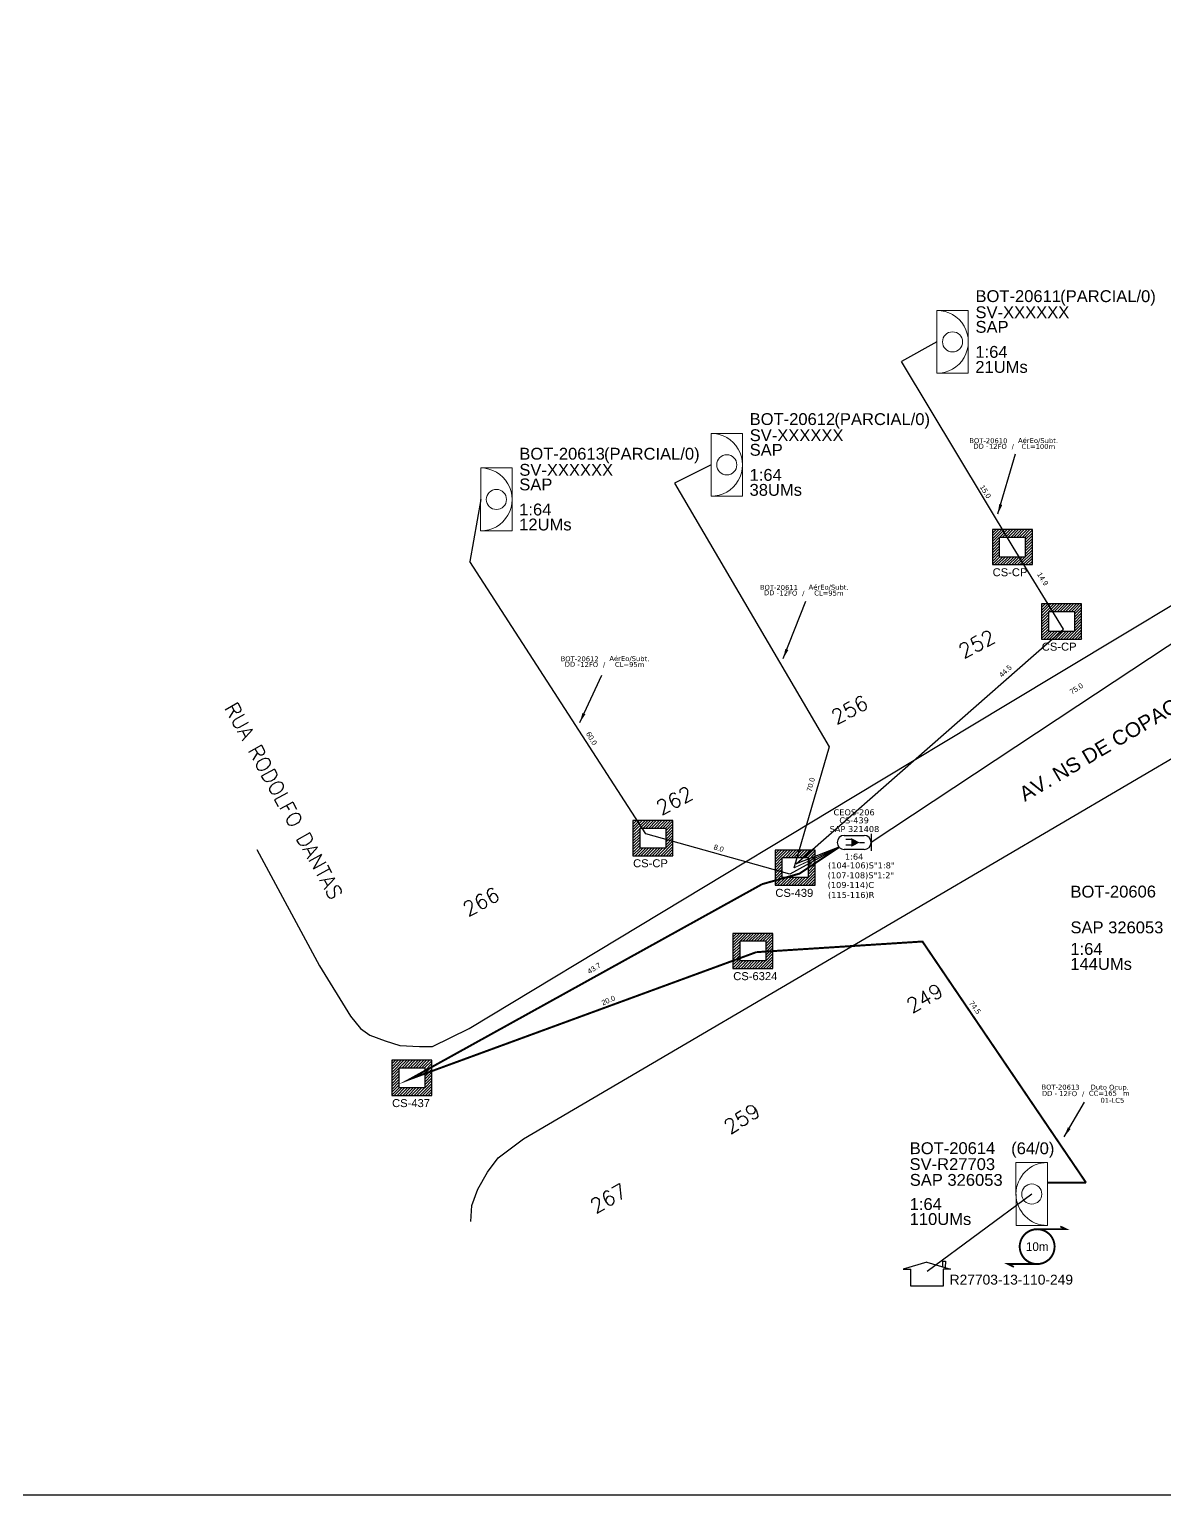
# Model space of a CAD drawing. Header units: metres. Extents: x -1286 to 468, y -500 to 94.
# Drawn here: x -946.3 to -716.2, y -499.8 to -202.8 of the extents above; entities that cross this region are included whole.
import ezdxf
from ezdxf.enums import TextEntityAlignment as Align

# ---------------------------------------------------------------- set-up
doc = ezdxf.new("R2010")
doc.units = ezdxf.units.M
for name, color, linetype in [('10.1-Caixas Subterrâneas', 5, 'Continuous'), ('20.4-CEOS', 1, 'Continuous'), ('CAP a instalar', 1, 'Continuous'), ('Folga', 1, 'Continuous'), ('FOLHAS', 7, 'Continuous'), ('label_cabos', 7, 'Continuous'), ('Legenda', 1, 'Continuous'), ('MUB', 252, 'Continuous'), ('surveys', 7, 'Continuous'), ('surveys legendas', 7, 'Continuous')]:
    doc.layers.add(name, color=color, linetype=linetype)
doc.layers.add("20.0-LEGENDA DOS CDO'S", color=1, linetype='Continuous', lineweight=0)
doc.layers.add('20.1-CDO_INTERIOR', color=1, linetype='Continuous', lineweight=0)
doc.layers.add('DROP DE CLIENTE', color=140, linetype='Continuous', plot=False)
doc.layers.add('EXTRA', color=50, linetype='Continuous', plot=False)
doc.styles.add('ARIAL', font='arial.ttf')
doc.styles.add('ROMANS', font='romans.shx')
doc.styles.add('siredit', font='verdana.ttf')
doc.styles.add('TELEMAR-RJ', font='arial.ttf')
doc.linetypes.add('FENCELINE1', pattern='A,0.25,-0.1,[133,ltypeshp.shx,S=0.1,R=0,X=-0.1,Y=0],-0.1,1', length=1.45)
doc.dimstyles.new('CC', dxfattribs={"dimtxt": 0.8, "dimasz": 2, "dimexe": 0.18, "dimexo": 0.0625, "dimgap": 0.09, "dimtad": 0, "dimdec": 0, "dimrnd": 1, "dimzin": 0, "dimdsep": 46, "dimtxsty": 'siredit', "dimblk": 'NONE', "dimcen": 0, "dimse1": 1, "dimse2": 1, "dimsd1": 1, "dimsd2": 1, "dimclrt": 7, "dimadec": 0, "dimazin": 0, "dimtfac": 1, "dimtdec": 0, "dimtofl": 0, "dimtmove": 0, "dimatfit": 3, "dimfxl": 0, "dimtolj": 1, "dimtzin": 0, "dimarcsym": 0})

# ---------------------------------------------------------------- blocks, each defined once
blk = doc.blocks.new('CDOI_CT_DRT')
at = {"layer": '20.1-CDO_INTERIOR', "color": 0, "lineweight": 18}
blk.add_lwpolyline([(2.126, -2.126), (2.128, 2.124), (0.003, 2.125), (0.001, -2.125)], close=True, dxfattribs=at)
blk.add_circle((1.064, -0.001), 0.68, dxfattribs=at)
blk.add_arc((0.002, 0), 2.125, 269.97241, 89.97241, dxfattribs=at)
at = {"layer": "20.0-LEGENDA DOS CDO'S", "color": 0, "style": 'ARIAL'}
for tag, p in [('CDO_N', (2.611, 2.691)), ('SURVEY', (2.613, 1.6)), ('SAP', (2.61, 0.614)), ('1:XX', (2.604, -1.079)), ('UMS', (2.603, -2.093))]:
    blk.add_attdef(tag, p, '', height=0.68, rotation=359.97241, dxfattribs=at)
blk.add_attdef('FIBRAS_UTILIZADAS', text='', height=0.68, rotation=359.97241, dxfattribs=at).set_placement((10.323, 2.687), align=Align.CENTER)
blk = doc.blocks.new('*X71')
at = {"color": 0, "linetype": 'Continuous'}
for p, q in [((-1.25, 0.34099), (-0.49099, 1.1)), ((-1.25, 0.517767), (-0.667767, 1.1)), ((-1.25, 0.694544), (-0.844544, 1.1)), ((-1.25, 0.87132), (-1.02132, 1.1)), ((-1.25, 1.048097), (-1.198097, 1.1)), ((-0.789214, 0.625), (-0.314214, 1.1)), ((-0.612437, 0.625), (-0.137437, 1.1)), ((-0.43566, 0.625), (0.03934, 1.1)), ((-0.258883, 0.625), (0.216117, 1.1)), ((-0.082107, 0.625), (0.392893, 1.1)), ((0.09467, 0.625), (0.56967, 1.1)), ((0.271447, 0.625), (0.746447, 1.1)), ((0.448223, 0.625), (0.923223, 1.1)), ((0.625, 0.625), (1.1, 1.1)), ((0.801777, 0.625), (1.25, 1.073223)), ((-1.25, 0.164214), (-0.8035, 0.610714)), ((-1.25, -0.012563), (-0.8035, 0.433937)), ((-1.25, -0.18934), (-0.8035, 0.25716)), ((-1.25, -0.366117), (-0.8035, 0.080383)), ((0.8035, 0.449947), (1.25, 0.896447)), ((0.8035, 0.27317), (1.25, 0.71967)), ((0.8035, 0.096393), (1.25, 0.542893)), ((0.8035, -0.080383), (1.25, 0.366117)), ((0.8035, -0.25716), (1.25, 0.18934)), ((0.8035, -0.433937), (1.25, 0.012563)), ((-1.25, -0.542893), (-0.8035, -0.096393)), ((-1.25, -0.71967), (-0.8035, -0.27317)), ((-1.25, -0.896447), (-0.8035, -0.449947)), ((-1.25, -1.073223), (-0.801777, -0.625)), ((-1.1, -1.1), (-0.625, -0.625)), ((-0.923223, -1.1), (-0.448223, -0.625)), ((-0.746447, -1.1), (-0.271447, -0.625)), ((-0.56967, -1.1), (-0.09467, -0.625)), ((-0.392893, -1.1), (0.082107, -0.625)), ((-0.216117, -1.1), (0.258883, -0.625)), ((-0.03934, -1.1), (0.43566, -0.625)), ((0.137437, -1.1), (0.612437, -0.625)), ((0.314214, -1.1), (0.789214, -0.625)), ((0.49099, -1.1), (1.25, -0.34099)), ((0.667767, -1.1), (1.25, -0.517767)), ((0.8035, -0.610714), (1.25, -0.164214)), ((0.844544, -1.1), (1.25, -0.694544)), ((1.02132, -1.1), (1.25, -0.87132)), ((1.198097, -1.1), (1.25, -1.048097))]:
    blk.add_line(p, q, dxfattribs=at)
blk = doc.blocks.new('MANHOLE_MQ')
at = {"color": 0, "linetype": 'Continuous'}
for p, q in [((0.00000623, 0.00000569), (-0.00000627, 0.00000569)), ((-0.00000627, 0.00000569), (-0.00000627, -0.00000531)), ((0.00000623, -0.00000531), (0.00000623, 0.00000569)), ((-0.00000404, 0.00000331), (0.00000399, 0.00000331)), ((-0.00000404, -0.00000294), (-0.00000404, 0.00000331)), ((0.00000399, 0.00000331), (0.00000399, -0.00000294)), ((0.00000399, -0.00000294), (-0.00000404, -0.00000294)), ((0.00000399, -0.00000294), (0.00000399, -0.00000294)), ((-0.00000627, -0.00000531), (0.00000623, -0.00000531))]:
    blk.add_line(p, q, dxfattribs=at)
at = {"color": 0, "linetype": 'Continuous', "xscale": 5e-06, "yscale": 5e-06, "zscale": 1e-05}
blk.add_blockref('*X71', (-0.00000002, 0.00000019), dxfattribs=at)
blk = doc.blocks.new('*U78')
at = {"layer": '20.4-CEOS', "color": 7, "style": 'siredit'}
for tag, p in [('FIBRAS_SPLITTER', (0, 0)), ('FIBRAS_TOP_C', (0, -4.13)), ('RESERVA_FINAIS', (0, -5.46))]:
    blk.add_attdef(tag, p, '', height=1.01, dxfattribs=at)
for tag, p, flags in [('ID_ATIVIDADE', (0, -6.77), 3), ('FATOR', (0, -8.09), 1), ('QTDE', (0, -9.4), 1), ('FID', (0, -10.71), 1)]:
    blk.add_attdef(tag, p, '', height=1.01, dxfattribs=dict(at, flags=flags))
blk = doc.blocks.new('*U79')
at = {"layer": '20.4-CEOS', "color": 7, "style": 'siredit'}
blk.add_attdef('FIBRAS_SPLITTER', (0, 0), '', height=1.01, dxfattribs=at)
for tag, p, flags in [('ID_ATIVIDADE', (0, -1.48), 3), ('FATOR', (0, -2.79), 1), ('QTDE', (0, -4.11), 1), ('FID', (0, -5.42), 1)]:
    blk.add_attdef(tag, p, '', height=1.01, dxfattribs=dict(at, flags=flags))
blk = doc.blocks.new('Inst CB DT OCUP CFOA-SM-DD-S-12')
at = {"layer": 'label_cabos', "color": 0, "style": 'siredit'}
for tag, flags, p in [('ID_ATIVIDADE', 3, (1.31, 2.67)), ('FATOR', 1, (11.56, 2.55))]:
    blk.add_attdef(tag, text='', height=1, rotation=359.69, dxfattribs=dict(at, flags=flags)).set_placement(p, align=Align.MIDDLE_CENTER)
for tag, p in [('TIPO_CABO', (1.11, 0)), ('DESTINO_CABO', (3.13, 1.26)), ('CABO', (4.69, -0.05)), ('/', (7.71, -0.05)), ('LANCE', (10.41, 0.02)), ('TIPO_CABO', (13.11, 1.24)), ('UND', (16.46, 0)), ('FID', (13.65, -1.41))]:
    blk.add_attdef(tag, text='', height=1, rotation=359.69, dxfattribs=at).set_placement(p, align=Align.MIDDLE_CENTER)
blk.add_attdef('QTDE', (11.93, -0.45), '', height=1, rotation=359.69, dxfattribs=at)
blk = doc.blocks.new('_None')
blk = doc.blocks.new('LEGENDA DOS CABOS')
at = {"layer": 'EXTRA', "color": 0, "style": 'siredit'}
for tag, p in [('ID', (4.6, 0.97)), ('XX', (9.03, 0.97))]:
    blk.add_attdef(tag, text='', height=0.48, rotation=359.69, dxfattribs=at).set_placement(p, align=Align.MIDDLE_CENTER)
at = {"layer": 'Legenda', "color": 0, "style": 'siredit'}
for tag, p in [('TIPO_CABO', (1.31, 0)), ('CABO', (4.69, -0.05)), ('/', (6.81, -0.05)), ('METROS', (10.03, -0.05))]:
    blk.add_attdef(tag, text='', height=0.8, rotation=359.69, dxfattribs=at).set_placement(p, align=Align.MIDDLE_CENTER)
blk = doc.blocks.new('SURVEY_SURVEY')
for p, q in [((0, 0.00001268), (-0.00001257, 0.000009)), ((-0.00001257, 0.000009), (-0.00000863, 0.000009)), ((-0.00000862, 0), (-0.00000862, 0.00000897)), ((0, 0.00001268), (0.00001257, 0.000009)), ((0.00000843, 0.00001322), (0.00000976, 0.00001322)), ((0.00000843, 0.00001027), (0.00000843, 0.00001322)), ((0.00000862, 0.00000901), (0.00000862, 0)), ((0.00001257, 0.000009), (0.00000862, 0.000009)), ((0.00000976, 0.00001322), (0.00000975, 0.00000989)), ((0.00000862, 0), (-0.00000862, 0))]:
    blk.add_line(p, q)
blk = doc.blocks.new('A$C07E14978')
at = {"layer": 'Folga', "color": 0, "const_width": 0.146}
blk.add_lwpolyline([(2.23, 2.92, 1.000012), (2.23, 0.28, 0.999978)], format="xyb", close=True, dxfattribs=at)
at = {"layer": 'Folga', "color": 0, "const_width": 0.137}
for points in [[(2.23, 2.92), (4.42, 2.92), (3.98, 3.13)], [(2.23, 0.28), (0.03, 0.28), (0.47, 0.06)]]:
    blk.add_lwpolyline(points, dxfattribs=at)
at = {"layer": 'Folga', "color": 0}
blk.add_text('10m', height=0.659, dxfattribs=at).set_placement((1.38, 1.27))

msp = doc.modelspace()

# ---------------------------------------------------------------- linework, layer by layer
msp.add_lwpolyline([(-1286.07, -499.81), (-445.07, -499.81), (-445.07, 94.19), (-1286.07, 94.19)], close=True)
at = {"layer": '20.1-CDO_INTERIOR', "color": 1, "lineweight": 18}
msp.add_lwpolyline([(-746.3, -445.24), (-746.31, -432.49), (-739.93, -432.49), (-739.93, -445.24)], close=True, dxfattribs=at)
msp.add_circle((-743.12, -438.87), 2.04, dxfattribs=at)
msp.add_arc((-739.93, -438.86), 6.38, 90.0276, 270.0276, dxfattribs=at)
at = {"layer": '20.4-CEOS', "color": 5}
for p, q in [((-781.12, -366.19), (-777.11, -366.19)), ((-777.11, -369.05), (-781.12, -369.05))]:
    msp.add_line(p, q, dxfattribs=at)
for points in [[(-779.59, -366.99), (-780.81, -366.99)], [(-779.59, -368.18), (-780.81, -368.18)], [(-778.01, -367.62), (-777.04, -367.62)], [(-775.68, -365.89), (-775.68, -369.34)]]:
    msp.add_lwpolyline(points, dxfattribs=at)
msp.add_lwpolyline([(-778.01, -367.62, 0, 1.77, 0), (-779.66, -367.62, 1.77, 1.77, 0)], format="xyseb", dxfattribs=at)
for centre, start, end in [((-781.12, -367.62), 90, 270), ((-777.11, -367.62), 270, 90)]:
    msp.add_arc(centre, 1.43, start, end, dxfattribs=at)
at = {"layer": 'CAP a instalar', "color": 7, "linetype": 'FENCELINE1', "ltscale": 5}
for points in [[(-762.36, -266.15), (-769.52, -270.13)], [(-782.2, -368.57), (-790.83, -371.95), (-736.66, -324.36), (-746.88, -307.74), (-769.52, -270.13)], [(-808.12, -291.07), (-815.5, -294.76)], [(-815.5, -294.76), (-784.2, -348.23), (-791.35, -372.8)], [(-854.8, -298.09), (-856.98, -310.67)], [(-671.92, -299.05), (-733.81, -339.95)], [(-782.2, -368.58), (-792.14, -374.04), (-821.3, -365.84), (-856.98, -310.67)], [(-733.81, -339.95), (-775.68, -367.62)]]:
    msp.add_lwpolyline(points, dxfattribs=at)
at = {"layer": 'CAP a instalar', "color": 1, "linetype": 'FENCELINE1', "ltscale": 5, "const_width": 0.4}
for points in [[(-782.21, -368.61), (-790.2, -373.93), (-797.77, -376.07)], [(-797.77, -376.07), (-869.14, -415.58), (-798.96, -389.85)], [(-798.96, -389.85), (-765.27, -387.69), (-732.1, -436.58)], [(-732.1, -436.58), (-739.94, -436.58)]]:
    msp.add_lwpolyline(points, dxfattribs=at)
at = {"layer": 'CAP a instalar', "color": 8, "linetype": 'FENCELINE1', "ltscale": 5, "const_width": 0.2}
msp.add_lwpolyline([(-782.2, -368.57), (-791.3, -372.76)], dxfattribs=at)
at = {"layer": 'DROP DE CLIENTE'}
msp.add_lwpolyline([(-743.12, -438.87), (-764.31, -454.6)], dxfattribs=at)
at = {"layer": 'MUB', "color": 3}
for points in [[(-748.42, -339.8), (-689.34, -304.23), (-687.57, -301.21), (-686.34, -298.2), (-686.24, -294.9), (-686.32, -291.75), (-687.12, -289.27), (-688.07, -287.34), (-703.8, -259.29)], [(-764.61, -379.86), (-683.09, -332.01), (-678.49, -330.72)], [(-779.15, -358.31), (-748.42, -339.8)], [(-887.47, -392.61), (-881.2, -402.79), (-879.13, -405.33), (-877.25, -406.68), (-874.17, -407.83), (-871.2, -408.78), (-867.19, -408.96), (-864.59, -409), (-857.17, -405.29), (-779.15, -358.31)], [(-900.19, -369.06), (-887.47, -392.61)], [(-856.81, -444.46), (-856.63, -441.2), (-855.4, -437.89), (-853.44, -434.41), (-851.23, -431.56), (-846.13, -427.71), (-764.61, -379.86)]]:
    msp.add_lwpolyline(points, dxfattribs=at)

# ---------------------------------------------------------------- block references
at = {"color": 0, "lineweight": 0}
ref = msp.add_blockref('Inst CB DT OCUP CFOA-SM-DD-S-12', (-740.42, -418.46), dxfattribs=at)
ref.add_attrib('DESTINO_CABO', 'BOT-20613', dxfattribs={"layer": 'label_cabos', "color": 0, "height": 1, "rotation": 359.69, "style": 'siredit'}).set_placement((-737.29, -417.2), align=Align.MIDDLE_CENTER)
ref.add_attrib('TIPO_CABO', 'Duto Ocup.', dxfattribs={"layer": 'label_cabos', "color": 0, "height": 1, "rotation": 359.69, "style": 'siredit'}).set_placement((-727.31, -417.22), align=Align.MIDDLE_CENTER)
ref.add_attrib('/', '/', dxfattribs={"layer": 'label_cabos', "color": 0, "height": 1, "rotation": 359.69, "style": 'siredit'}).set_placement((-732.7, -418.52), align=Align.MIDDLE_CENTER)
ref.add_attrib('FID', '01-LC5', dxfattribs={"layer": 'label_cabos', "color": 0, "height": 1, "rotation": 359.69, "style": 'siredit'}).set_placement((-726.77, -419.88), align=Align.MIDDLE_CENTER)
ref.add_attrib('LANCE', 'CC=', dxfattribs={"layer": 'label_cabos', "color": 0, "height": 1, "rotation": 359.69, "style": 'siredit'}).set_placement((-730.01, -418.44), align=Align.MIDDLE_CENTER)
ref.add_attrib('UND', 'm', dxfattribs={"layer": 'label_cabos', "color": 0, "height": 1, "rotation": 359.69, "style": 'siredit'}).set_placement((-723.95, -418.46), align=Align.MIDDLE_CENTER)
ref.add_attrib('CABO', '12FO', dxfattribs={"layer": 'label_cabos', "color": 0, "height": 1, "rotation": 359.69, "style": 'siredit'}).set_placement((-735.73, -418.52), align=Align.MIDDLE_CENTER)
ref.add_attrib('TIPO_CABO', 'DD - ', dxfattribs={"layer": 'label_cabos', "color": 0, "height": 1, "rotation": 359.69, "style": 'siredit'}).set_placement((-739.31, -418.47), align=Align.MIDDLE_CENTER)
ref.add_attrib('QTDE', '165', (-728.49, -418.92), dxfattribs={"layer": 'label_cabos', "color": 0, "height": 1, "rotation": 359.69, "style": 'siredit'})
at = {"layer": '10.1-Caixas Subterrâneas', "color": 30, "xscale": 648529.1601430288, "yscale": 648529.1601430288, "zscale": 648529.1601430288, "rotation": 180.0000000000633}
for p in [(-747.06, -307.62), (-737.08, -322.7), (-819.92, -366.61), (-791.08, -372.6), (-799.63, -389.48), (-868.77, -415.21)]:
    msp.add_blockref('MANHOLE_MQ', p, dxfattribs=at)
at = {"layer": '20.1-CDO_INTERIOR', "color": 7}
ref = msp.add_blockref('CDOI_CT_DRT', (-762.36, -266.15), dxfattribs=dict(at, xscale=3, yscale=3, zscale=3))
ref.add_attrib('CDO_N', 'BOT-20611', (-754.52, -258.08), dxfattribs={"layer": "20.0-LEGENDA DOS CDO'S", "color": 8, "height": 2.4, "rotation": 359.9724, "style": 'ARIAL'})
ref.add_attrib('FIBRAS_UTILIZADAS', '        (PARCIAL/0)', dxfattribs={"layer": "20.0-LEGENDA DOS CDO'S", "color": 8, "height": 2.4, "rotation": 359.9724, "style": 'ARIAL'}).set_placement((-731.39, -258.09), align=Align.CENTER)
ref.add_attrib('SURVEY', 'SV-XXXXXX', (-754.52, -261.35), dxfattribs={"layer": "20.0-LEGENDA DOS CDO'S", "color": 8, "height": 2.4, "rotation": 359.9724, "style": 'ARIAL'})
ref.add_attrib('SAP', 'SAP', (-754.52, -264.31), dxfattribs={"layer": "20.0-LEGENDA DOS CDO'S", "color": 8, "height": 2.4, "rotation": 359.9724, "style": 'ARIAL'})
ref.add_attrib('1:XX', '1:64', (-754.54, -269.38), dxfattribs={"layer": "20.0-LEGENDA DOS CDO'S", "color": 8, "height": 2.4, "rotation": 359.9724, "style": 'ARIAL'})
ref.add_attrib('UMS', '21UMs', (-754.55, -272.43), dxfattribs={"layer": "20.0-LEGENDA DOS CDO'S", "color": 8, "height": 2.4, "rotation": 359.9724, "style": 'ARIAL'})
ref = msp.add_blockref('CDOI_CT_DRT', (-808.12, -291.07), dxfattribs=dict(at, xscale=3, yscale=3, zscale=3))
ref.add_attrib('CDO_N', 'BOT-20612', (-800.29, -283), dxfattribs={"layer": "20.0-LEGENDA DOS CDO'S", "color": 8, "height": 2.4, "rotation": 359.9724, "style": 'ARIAL'})
ref.add_attrib('FIBRAS_UTILIZADAS', '        (PARCIAL/0)', dxfattribs={"layer": "20.0-LEGENDA DOS CDO'S", "color": 8, "height": 2.4, "rotation": 359.9724, "style": 'ARIAL'}).set_placement((-777.15, -283.01), align=Align.CENTER)
ref.add_attrib('SURVEY', 'SV-XXXXXX', (-800.28, -286.27), dxfattribs={"layer": "20.0-LEGENDA DOS CDO'S", "color": 8, "height": 2.4, "rotation": 359.9724, "style": 'ARIAL'})
ref.add_attrib('SAP', 'SAP', (-800.29, -289.23), dxfattribs={"layer": "20.0-LEGENDA DOS CDO'S", "color": 8, "height": 2.4, "rotation": 359.9724, "style": 'ARIAL'})
ref.add_attrib('1:XX', '1:64', (-800.31, -294.31), dxfattribs={"layer": "20.0-LEGENDA DOS CDO'S", "color": 8, "height": 2.4, "rotation": 359.9724, "style": 'ARIAL'})
ref.add_attrib('UMS', '38UMs', (-800.31, -297.35), dxfattribs={"layer": "20.0-LEGENDA DOS CDO'S", "color": 8, "height": 2.4, "rotation": 359.9724, "style": 'ARIAL'})
ref = msp.add_blockref('CDOI_CT_DRT', (-854.81, -298.09), dxfattribs=dict(at, xscale=3, yscale=3, zscale=3))
ref.add_attrib('CDO_N', 'BOT-20613', (-846.97, -290.02), dxfattribs={"layer": "20.0-LEGENDA DOS CDO'S", "color": 8, "height": 2.4, "rotation": 359.9724, "style": 'ARIAL'})
ref.add_attrib('FIBRAS_UTILIZADAS', '        (PARCIAL/0)', dxfattribs={"layer": "20.0-LEGENDA DOS CDO'S", "color": 8, "height": 2.4, "rotation": 359.9724, "style": 'ARIAL'}).set_placement((-823.84, -290.03), align=Align.CENTER)
ref.add_attrib('SURVEY', 'SV-XXXXXX', (-846.97, -293.29), dxfattribs={"layer": "20.0-LEGENDA DOS CDO'S", "color": 8, "height": 2.4, "rotation": 359.9724, "style": 'ARIAL'})
ref.add_attrib('SAP', 'SAP', (-846.98, -296.25), dxfattribs={"layer": "20.0-LEGENDA DOS CDO'S", "color": 8, "height": 2.4, "rotation": 359.9724, "style": 'ARIAL'})
ref.add_attrib('1:XX', '1:64', (-847, -301.33), dxfattribs={"layer": "20.0-LEGENDA DOS CDO'S", "color": 8, "height": 2.4, "rotation": 359.9724, "style": 'ARIAL'})
ref.add_attrib('UMS', '12UMs', (-847, -304.37), dxfattribs={"layer": "20.0-LEGENDA DOS CDO'S", "color": 8, "height": 2.4, "rotation": 359.9724, "style": 'ARIAL'})
at = {"layer": '20.4-CEOS', "color": 5, "lineweight": 0}
ref = msp.add_blockref('*U78', (-784.4, -372.87), dxfattribs=dict(at, xscale=1.2, yscale=1.2, zscale=1.2))
ref.add_attrib('FIBRAS_SPLITTER', '(104-106)S"1:8"', (-784.4, -372.87), dxfattribs={"color": 5, "height": 1.2116, "style": 'siredit'})
ref.add_attrib('FIBRAS_TOP_C', '(109-114)C', (-784.48, -376.83), dxfattribs={"color": 5, "height": 1.212, "style": 'siredit'})
ref.add_attrib('RESERVA_FINAIS', '(115-116)R', (-784.41, -378.86), dxfattribs={"color": 5, "height": 1.212, "style": 'siredit'})
ref = msp.add_blockref('*U79', (-784.48, -374.87), dxfattribs=dict(at, xscale=1.2, yscale=1.2, zscale=1.2))
ref.add_attrib('FIBRAS_SPLITTER', '(107-108)S"1:2"', (-784.48, -374.87), dxfattribs={"color": 5, "height": 1.2116, "style": 'siredit'})
at = {"layer": 'Folga', "xscale": 2.675944409971415, "yscale": 2.675944409971415, "zscale": 2.675944409971415}
msp.add_blockref('A$C07E14978', (-747.99, -453.81), dxfattribs=at)
at = {"layer": 'label_cabos', "color": 0, "lineweight": 0}
ref = msp.add_blockref('LEGENDA DOS CABOS', (-756.15, -287.82), dxfattribs=at)
ref.add_attrib('ID', 'BOT-20610', dxfattribs={"color": 0, "height": 1, "rotation": 359.69, "style": 'siredit'}).set_placement((-751.91, -286.19), align=Align.MIDDLE_CENTER)
ref.add_attrib('CABO', '12FO', dxfattribs={"color": 0, "height": 1, "rotation": 359.69, "style": 'siredit'}).set_placement((-749.99, -287.34), align=Align.MIDDLE_CENTER)
ref.add_attrib('METROS', 'CL=100m', dxfattribs={"color": 0, "height": 1, "rotation": 359.69, "style": 'siredit'}).set_placement((-741.79, -287.34), align=Align.MIDDLE_CENTER)
ref.add_attrib('XX', 'AérEo/Subt.', dxfattribs={"color": 0, "height": 1, "rotation": 359.69, "style": 'siredit'}).set_placement((-741.84, -286.15), align=Align.MIDDLE_CENTER)
ref.add_attrib('/', '/', dxfattribs={"color": 0, "height": 1, "rotation": 359.69, "style": 'siredit'}).set_placement((-746.96, -287.34), align=Align.MIDDLE_CENTER)
ref.add_attrib('TIPO_CABO', 'DD -', dxfattribs={"color": 0, "height": 1, "rotation": 359.69, "style": 'siredit'}).set_placement((-753.41, -287.3), align=Align.MIDDLE_CENTER)
ref = msp.add_blockref('LEGENDA DOS CABOS', (-798.6, -317.55), dxfattribs=at)
ref.add_attrib('ID', 'BOT-20611', dxfattribs={"color": 0, "height": 1, "rotation": 359.69, "style": 'siredit'}).set_placement((-794.36, -315.92), align=Align.MIDDLE_CENTER)
ref.add_attrib('CABO', '12FO', dxfattribs={"color": 0, "height": 1, "rotation": 359.69, "style": 'siredit'}).set_placement((-792.44, -317.07), align=Align.MIDDLE_CENTER)
ref.add_attrib('METROS', 'CL=95m', dxfattribs={"color": 0, "height": 1, "rotation": 359.69, "style": 'siredit'}).set_placement((-784.24, -317.07), align=Align.MIDDLE_CENTER)
ref.add_attrib('XX', 'AérEo/Subt.', dxfattribs={"color": 0, "height": 1, "rotation": 359.69, "style": 'siredit'}).set_placement((-784.29, -315.87), align=Align.MIDDLE_CENTER)
ref.add_attrib('/', '/', dxfattribs={"color": 0, "height": 1, "rotation": 359.69, "style": 'siredit'}).set_placement((-789.41, -317.07), align=Align.MIDDLE_CENTER)
ref.add_attrib('TIPO_CABO', 'DD -', dxfattribs={"color": 0, "height": 1, "rotation": 359.69, "style": 'siredit'}).set_placement((-795.86, -317.02), align=Align.MIDDLE_CENTER)
ref = msp.add_blockref('LEGENDA DOS CABOS', (-838.98, -332.02), dxfattribs=at)
ref.add_attrib('ID', 'BOT-20612', dxfattribs={"color": 0, "height": 1, "rotation": 359.69, "style": 'siredit'}).set_placement((-834.74, -330.39), align=Align.MIDDLE_CENTER)
ref.add_attrib('CABO', '12FO', dxfattribs={"color": 0, "height": 1, "rotation": 359.69, "style": 'siredit'}).set_placement((-832.81, -331.55), align=Align.MIDDLE_CENTER)
ref.add_attrib('METROS', 'CL=95m', dxfattribs={"color": 0, "height": 1, "rotation": 359.69, "style": 'siredit'}).set_placement((-824.62, -331.55), align=Align.MIDDLE_CENTER)
ref.add_attrib('XX', 'AérEo/Subt.', dxfattribs={"color": 0, "height": 1, "rotation": 359.69, "style": 'siredit'}).set_placement((-824.67, -330.35), align=Align.MIDDLE_CENTER)
ref.add_attrib('/', '/', dxfattribs={"color": 0, "height": 1, "rotation": 359.69, "style": 'siredit'}).set_placement((-829.79, -331.55), align=Align.MIDDLE_CENTER)
ref.add_attrib('TIPO_CABO', 'DD -', dxfattribs={"color": 0, "height": 1, "rotation": 359.69, "style": 'siredit'}).set_placement((-836.24, -331.5), align=Align.MIDDLE_CENTER)
at = {"layer": 'surveys', "color": 255, "xscale": 381326.4306099716, "yscale": 381326.4306099716, "zscale": 381326.4306099716}
msp.add_blockref('SURVEY_SURVEY', (-764.35, -457.52), dxfattribs=at)

# ---------------------------------------------------------------- texts
at = {"layer": '10.1-Caixas Subterrâneas', "color": 30, "style": 'ARIAL'}
for s, p in [('CS-CP', (-751.05, -313.66)), ('CS-CP', (-741.08, -328.74)), ('CS-CP', (-823.91, -372.64)), ('CS-439', (-795.08, -378.64)), ('CS-6324', (-803.62, -395.52)), ('CS-437', (-872.76, -421.25))]:
    msp.add_text(s, height=1.622, dxfattribs=at).set_placement(p)
at = {"layer": "20.0-LEGENDA DOS CDO'S", "color": 7, "style": 'ARIAL'}
for s, rotation, p in [('BOT-20606', 0.118, (-735.27, -378.79)), ('SAP 326053', 359.9724, (-735.27, -386.02)), ('1:64', 359.9724, (-735.29, -390.39)), ('144UMs', 359.9724, (-735.3, -393.43))]:
    msp.add_text(s, height=2.4, rotation=rotation, dxfattribs=at).set_placement(p)
at = {"layer": "20.0-LEGENDA DOS CDO'S", "color": 1, "style": 'ARIAL'}
for s, rotation, p in [('BOT-20614', 0.118, (-767.84, -430.79)), ('SV-R27703', 359.9724, (-767.88, -434)), ('SAP 326053', 359.9724, (-767.84, -437.2)), ('1:64', 359.9724, (-767.86, -442.1)), ('110UMs', 359.9724, (-767.86, -445.14))]:
    msp.add_text(s, height=2.4, rotation=rotation, dxfattribs=at).set_placement(p)
msp.add_text('(64/0)', height=2.4, rotation=359.9724, dxfattribs=at).set_placement((-742.91, -430.8), align=Align.CENTER)
at = {"layer": '20.4-CEOS', "color": 5, "style": 'siredit'}
for s, p in [('CEOS-206', (-779.12, -360.9)), ('SAP 321408', (-779.05, -364.29)), ('CS-439', (-779.12, -362.53)), ('1:64', (-779.12, -369.88))]:
    msp.add_text(s, height=1.212, dxfattribs=at).set_placement(p, align=Align.TOP_CENTER)
at = {"layer": 'FOLHAS', "color": 2, "style": 'TELEMAR-RJ'}
for s, rotation, p in [('15.0', 302.1827, (-752.49, -296.51)), ('14.9', 302.1827, (-740.88, -314.2)), ('44.5', 42.6385, (-748.46, -332.87)), ('75.0', 32.9906, (-734.07, -336.44)), ('60.0', 300.8775, (-832.32, -346.52)), ('70.0', 75.5279, (-787.91, -355.88)), ('8.0', 342.4438, (-806.55, -368.78)), ('43.7', 32.9906, (-831.82, -393.11)), ('20.0', 23.2204, (-828.94, -399.62)), ('74.5', 306.9733, (-754.62, -401.05))]:
    msp.add_text(s, height=1.055, rotation=rotation, dxfattribs=at).set_placement(p, align=Align.MIDDLE)
at = {"layer": 'MUB', "color": 3, "style": 'ROMANS'}
for s, rotation, p in [('252', 27.3748, (-754.24, -327.37)), ('256', 27.3748, (-780.02, -340.72)), ('262', 27.3748, (-815.54, -359.11)), ('266', 28.2121, (-854.71, -379.62)), ('249', 29.5125, (-764.82, -399.15)), ('259', 32.0174, (-801.86, -423.6)), ('267', 29.6883, (-828.92, -439.74))]:
    msp.add_text(s, height=2.976, rotation=rotation, dxfattribs=at).set_placement(p, align=Align.MIDDLE_CENTER)
at = {"layer": 'MUB', "color": 5, "style": 'ARIAL'}
msp.add_text('AV. NS DE COPACABANA', height=2.9764, rotation=30.5573, dxfattribs=at).set_placement((-744.52, -359.41))
at = {"layer": 'MUB', "color": 0, "style": 'ROMANS'}
msp.add_text('RUA RODOLFO DANTAS', height=2.9764, rotation=298.9219, dxfattribs=at).set_placement((-906.86, -340.32))
at = {"layer": 'surveys legendas', "color": 7, "style": 'ARIAL'}
msp.add_text('R27703-13-110-249', height=2, dxfattribs=at).set_placement((-759.76, -457.22))

# ---------------------------------------------------------------- leaders
at = {"layer": 'label_cabos'}
for points in [[(-749.97, -301.04), (-746.42, -288.84)], [(-793.49, -330.34), (-788.87, -318.73)], [(-834.72, -343.3), (-830.22, -333.71)], [(-736.53, -427.25), (-732.45, -420.26)]]:
    msp.add_leader(points, dimstyle='CC', override={"dimgap": 0.09, "dimtad": 0}, dxfattribs=at)

doc.saveas('drawing.dxf')
